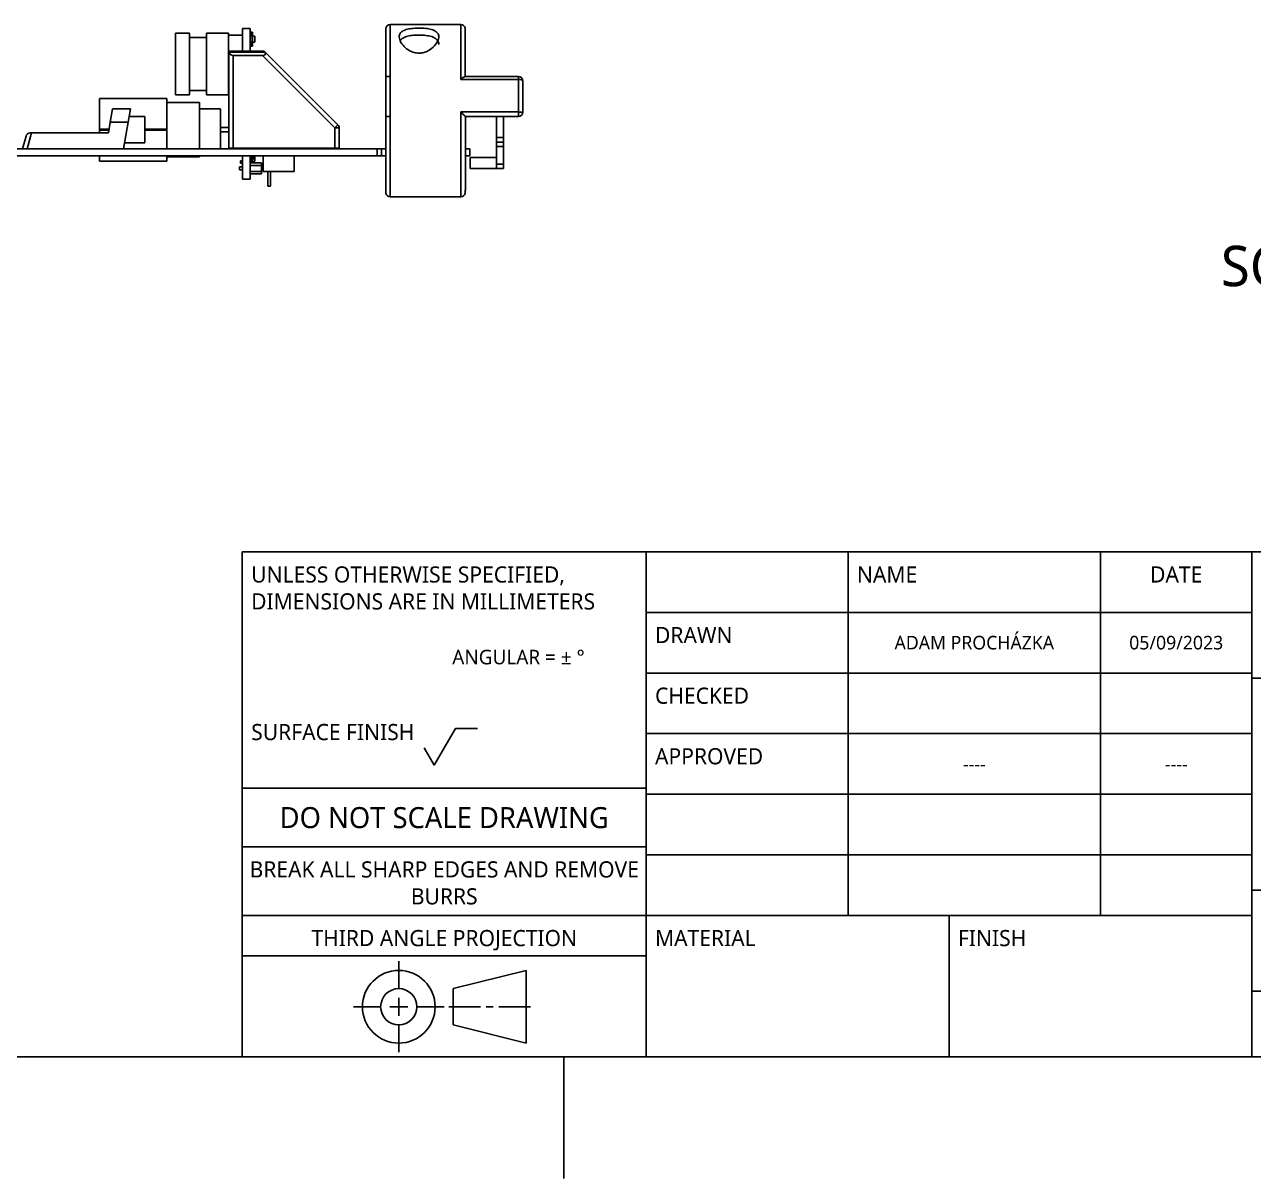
# Model space of a CAD drawing. Extents: x 0 to 11, y 0 to 8.5.
# Drawn here: x 3.917 to 7.568, y 0.019 to 3.446 of the extents above; entities that cross this region are included whole.
import ezdxf

# ---------------------------------------------------------------- set-up
doc = ezdxf.new("R2010")
doc.units = 0
doc.header["$LTSCALE"] = 0.5
doc.header["$MEASUREMENT"] = 0
for name, color, linetype in [('ANNOTATION_TEXT', 7, 'CONTINUOUS'), ('BORDER_FRAME', 7, 'CONTINUOUS'), ('BORDER_ZONES', 7, 'CONTINUOUS'), ('TANGENT_LINES', 7, 'CONTINUOUS'), ('TITLE_BLOCK', 7, 'CONTINUOUS'), ('VISIBLE', 7, 'CONTINUOUS')]:
    doc.layers.add(name, color=color, linetype=linetype)
doc.styles.add('ONSHAPE-STANDARD', font='NotoSans-Regular.ttf')
doc.styles.add('ONSHAPE-STANDARD-FIELDS', font='')
doc.styles.add('ONSHAPE-STANDARD-VIEW-LABE', font='NotoSans-Regular.ttf', dxfattribs={"height": 0.12})
doc.styles.get('ONSHAPE-STANDARD-FIELDS').set_extended_font_data('Noto Sans')

msp = doc.modelspace()

# ---------------------------------------------------------------- linework, layer by layer
at = {"layer": 'BORDER_FRAME'}
msp.add_line((10.639, 0.38), (0.399, 0.38), dxfattribs=at)
at = {"layer": 'BORDER_ZONES'}
msp.add_line((5.519, 0.38), (5.519, 0.019), dxfattribs=at)
at = {"layer": 'TANGENT_LINES'}
for p, q in [((5.0036, 3.446), (5.0036, 3.2915)), ((5.2136, 3.2832), (5.2136, 3.446)), ((4.632, 3.3636), (4.5245, 3.3636)), ((4.5371, 3.3543), (4.5371, 3.0788)), ((4.8389, 3.1389), (4.6235, 3.3543)), ((4.9905, 3.2915), (5.0036, 3.2915)), ((5.0036, 3.2915), (5.0036, 3.1734)), ((5.3842, 3.2915), (5.3842, 3.2832)), ((5.3842, 3.2832), (5.2136, 3.2832)), ((5.3842, 3.1864), (5.3842, 3.2832)), ((5.2136, 3.1864), (5.3842, 3.1864)), ((5.2136, 2.9342), (5.2136, 3.1864)), ((5.3842, 3.1864), (5.3842, 3.1734)), ((4.2249, 3.156), (4.1717, 3.156)), ((4.8482, 3.1482), (4.8389, 3.1389)), ((4.9905, 3.1734), (5.0036, 3.1734)), ((5.0036, 3.1734), (5.0036, 2.9342)), ((5.3842, 3.1734), (5.3842, 3.1734)), ((3.9377, 3.1245), (3.9246, 3.0772)), ((4.8389, 3.0788), (4.8389, 3.1389)), ((4.852, 3.1389), (4.8389, 3.1389)), ((5.3193, 3.1102), (5.3403, 3.1102)), ((4.5514, 3.0788), (4.5514, 3.0772)), ((4.5624, 3.0772), (4.5624, 3.0788)), ((4.9647, 3.0562), (4.9647, 3.0772)), ((5.2272, 3.0562), (5.2272, 3.0772)), ((5.3403, 3.0839), (5.3193, 3.0839)), ((4.5878, 3.0508), (4.5878, 3.0467)), ((4.5942, 3.0507), (4.5955, 3.0503)), ((4.5955, 3.0503), (4.6008, 3.0518)), ((4.5991, 3.0463), (4.5991, 3.05)), ((4.5992, 3.0463), (4.5991, 3.0463)), ((4.5991, 3.0462), (4.5991, 3.0463)), ((5.3193, 3.0314), (5.3403, 3.0314)), ((4.6211, 3.0277), (4.5878, 3.0277)), ((4.5878, 3.0101), (4.6211, 3.0101))]:
    msp.add_line(p, q, dxfattribs=at)
for centre, major_axis, ratio, start_param, end_param in [((5.3842, 3.2784), (0.0131, 0), 0.363784, 0, 1.570796), ((5.3842, 3.1865), (-0.0131, 0), 0.014595, 1.570796, 3.141593), ((5.0036, 2.9595), (-0.0131, 0), 0.949893, 0, 0.25268)]:
    msp.add_ellipse(centre, major_axis=major_axis, ratio=ratio, start_param=start_param, end_param=end_param, dxfattribs=at)
at = {"layer": 'TITLE_BLOCK'}
for p, q in [((4.564, 0.38), (4.564, 1.88)), ((4.564, 1.88), (5.764, 1.88)), ((5.764, 0.38), (5.764, 1.88)), ((5.764, 1.88), (7.564, 1.88)), ((6.364, 0.8), (6.364, 1.88)), ((7.114, 0.8), (7.114, 1.88)), ((7.564, 0.38), (7.564, 1.88)), ((7.564, 1.88), (10.639, 1.88)), ((5.764, 1.7), (7.564, 1.7)), ((5.764, 1.52), (7.564, 1.52)), ((7.564, 1.505), (10.639, 1.505)), ((5.134, 1.246), (5.197, 1.3552)), ((5.197, 1.3552), (5.263, 1.3552)), ((5.764, 1.34), (7.564, 1.34)), ((5.104, 1.298), (5.134, 1.246)), ((4.564, 1.178), (5.764, 1.178)), ((5.764, 1.16), (7.564, 1.16)), ((4.564, 1.004), (5.764, 1.004)), ((5.764, 0.98), (7.564, 0.98)), ((7.564, 0.875), (10.639, 0.875)), ((4.564, 0.8), (5.764, 0.8)), ((5.764, 0.8), (7.564, 0.8)), ((6.664, 0.38), (6.664, 0.8)), ((4.564, 0.68), (5.764, 0.68)), ((5.029, 0.5828), (5.029, 0.6638)), ((5.407, 0.6368), (5.191, 0.5828)), ((5.407, 0.4208), (5.407, 0.6368)), ((5.029, 0.5558), (5.029, 0.5018)), ((5.191, 0.5828), (5.191, 0.4748)), ((7.564, 0.575), (10.639, 0.575)), ((4.975, 0.5288), (4.894, 0.5288)), ((5.056, 0.5288), (5.002, 0.5288)), ((5.083, 0.5288), (5.164, 0.5288)), ((5.272, 0.5288), (5.1775, 0.5288)), ((5.3098, 0.5288), (5.2882, 0.5288)), ((5.326, 0.5288), (5.4205, 0.5288)), ((5.029, 0.4748), (5.029, 0.3938)), ((5.191, 0.4748), (5.407, 0.4208)), ((4.564, 0.38), (5.764, 0.38))]:
    msp.add_line(p, q, dxfattribs=at)
for radius in [0.108, 0.054]:
    msp.add_circle((5.029, 0.5288), radius, dxfattribs=at)
at = {"layer": 'VISIBLE'}
for p, q in [((4.5648, 3.3675), (4.5648, 3.4345)), ((4.5877, 3.4345), (4.5648, 3.4345)), ((4.5877, 3.3675), (4.5877, 3.4345)), ((4.9905, 3.2915), (4.9905, 3.4329)), ((5.2136, 3.446), (5.0036, 3.446)), ((5.2263, 3.4362), (5.2263, 3.2915)), ((4.4073, 3.4207), (4.3653, 3.4207)), ((4.3653, 3.237), (4.3653, 3.4207)), ((4.4073, 3.237), (4.4073, 3.4207)), ((4.4572, 3.4076), (4.4073, 3.4076)), ((4.5228, 3.4207), (4.4572, 3.4207)), ((4.4572, 3.237), (4.4572, 3.4207)), ((4.5228, 3.4142), (4.5228, 3.4207)), ((4.5228, 3.4142), (4.5648, 3.4142)), ((4.5228, 3.363), (4.5228, 3.4142)), ((4.5877, 3.423), (4.5877, 3.423)), ((4.5943, 3.423), (4.5877, 3.423)), ((4.5877, 3.423), (4.5877, 3.4228)), ((4.5877, 3.423), (4.5943, 3.423)), ((4.5877, 3.4228), (4.5877, 3.4228)), ((4.5943, 3.4228), (4.5877, 3.4228)), ((4.5877, 3.4228), (4.5877, 3.4195)), ((4.5877, 3.4228), (4.5943, 3.4228)), ((4.5877, 3.4195), (4.5943, 3.4195)), ((4.589, 3.4193), (4.5877, 3.4193)), ((4.5877, 3.4132), (4.5878, 3.4132)), ((4.5877, 3.4132), (4.5877, 3.413)), ((4.5877, 3.4132), (4.5877, 3.4132)), ((4.5878, 3.4132), (4.5877, 3.4132)), ((4.5877, 3.413), (4.5877, 3.4097)), ((4.5877, 3.413), (4.5877, 3.413)), ((4.5877, 3.413), (4.5878, 3.413)), ((4.5922, 3.413), (4.5877, 3.413)), ((4.5883, 3.4097), (4.5877, 3.4097)), ((4.5877, 3.3965), (4.5883, 3.3965)), ((4.5883, 3.3965), (4.5877, 3.3965)), ((4.5877, 3.3965), (4.5877, 3.3965)), ((4.5877, 3.3965), (4.5877, 3.3963)), ((4.5883, 3.3963), (4.5877, 3.3963)), ((4.5877, 3.3963), (4.5877, 3.3963)), ((4.5877, 3.3963), (4.5883, 3.3963)), ((4.5877, 3.3963), (4.5877, 3.3954)), ((4.5878, 3.4195), (4.5878, 3.4193)), ((4.5883, 3.4116), (4.5942, 3.4121)), ((4.5883, 3.4116), (4.5883, 3.3942)), ((4.589, 3.4164), (4.589, 3.4193)), ((4.5893, 3.4138), (4.5917, 3.4135)), ((4.5919, 3.4154), (4.5895, 3.4157)), ((4.5922, 3.4128), (4.5922, 3.4119)), ((4.5942, 3.4195), (4.5942, 3.4131)), ((4.5942, 3.4132), (4.5943, 3.4132)), ((4.5943, 3.4132), (4.5942, 3.4132)), ((4.5942, 3.413), (4.5943, 3.413)), ((4.5943, 3.413), (4.5942, 3.413)), ((4.5942, 3.4121), (4.5942, 3.4128)), ((4.6014, 3.4115), (4.5942, 3.4121)), ((4.5942, 3.4121), (4.5942, 3.3937)), ((4.5943, 3.423), (4.5943, 3.423)), ((4.5943, 3.4228), (4.5943, 3.423)), ((4.5943, 3.4195), (4.5943, 3.4228)), ((4.5943, 3.4228), (4.5943, 3.4228)), ((4.5943, 3.4132), (4.5943, 3.4132)), ((4.5943, 3.413), (4.5943, 3.4132)), ((4.5943, 3.4121), (4.5943, 3.413)), ((4.5943, 3.413), (4.5943, 3.413)), ((4.6014, 3.4115), (4.6014, 3.3944)), ((5.0298, 3.4098), (5.0326, 3.398)), ((5.0326, 3.398), (5.0351, 3.3932)), ((5.1409, 3.3905), (5.1449, 3.3974)), ((5.1466, 3.4017), (5.1479, 3.4097)), ((4.5228, 3.3551), (4.5228, 3.363)), ((4.524, 3.3675), (4.6289, 3.3675)), ((4.524, 3.3663), (4.524, 3.3675)), ((4.524, 3.0788), (4.524, 3.3663)), ((4.5877, 3.3954), (4.5877, 3.3922)), ((4.5877, 3.3954), (4.5877, 3.3954)), ((4.5877, 3.3954), (4.5883, 3.3954)), ((4.5883, 3.3954), (4.5877, 3.3954)), ((4.5877, 3.3922), (4.5902, 3.3922)), ((4.589, 3.3865), (4.5877, 3.3865)), ((4.5878, 3.3864), (4.5877, 3.3864)), ((4.5877, 3.3864), (4.5877, 3.3856)), ((4.5877, 3.3863), (4.5877, 3.3863)), ((4.5877, 3.3856), (4.5877, 3.3823)), ((4.5877, 3.3856), (4.5878, 3.3856)), ((4.5877, 3.3856), (4.5877, 3.3856)), ((4.5943, 3.3856), (4.5877, 3.3856)), ((4.5943, 3.3823), (4.5877, 3.3823)), ((4.5878, 3.3922), (4.5878, 3.3913)), ((4.5883, 3.3942), (4.5942, 3.3937)), ((4.589, 3.3894), (4.589, 3.3865)), ((4.5893, 3.392), (4.5917, 3.3923)), ((4.5919, 3.3904), (4.5895, 3.3901)), ((4.5922, 3.393), (4.5922, 3.3939)), ((4.5941, 3.3922), (4.5943, 3.3922)), ((4.6014, 3.3944), (4.5942, 3.3937)), ((4.5942, 3.3937), (4.5942, 3.393)), ((4.5942, 3.3922), (4.5942, 3.3824)), ((4.5942, 3.3866), (4.5943, 3.3866)), ((4.5943, 3.3866), (4.5942, 3.3866)), ((4.5942, 3.3865), (4.5943, 3.3865)), ((4.5943, 3.3865), (4.5942, 3.3865)), ((4.5942, 3.3856), (4.5943, 3.3856)), ((4.6014, 3.3943), (4.5943, 3.3937)), ((4.6014, 3.3942), (4.5943, 3.3936)), ((4.5943, 3.3922), (4.5943, 3.3937)), ((4.5943, 3.3866), (4.5943, 3.3866)), ((4.5943, 3.3865), (4.5943, 3.3866)), ((4.5943, 3.3865), (4.5943, 3.3865)), ((4.5943, 3.3856), (4.5943, 3.3865)), ((4.5943, 3.3823), (4.5943, 3.3856)), ((4.5943, 3.3856), (4.5943, 3.3856)), ((4.6014, 3.3944), (4.6014, 3.3943)), ((4.6014, 3.3943), (4.6014, 3.3942)), ((4.6289, 3.3675), (4.6301, 3.3663)), ((4.6301, 3.3663), (4.8482, 3.1482)), ((4.6301, 3.3663), (4.632, 3.3636)), ((5.1384, 3.387), (5.1409, 3.3905)), ((4.524, 3.3551), (4.5228, 3.3551)), ((4.5228, 3.3026), (4.5228, 3.3551)), ((4.6235, 3.3543), (4.5371, 3.3543)), ((4.524, 3.3026), (4.5228, 3.3026)), ((4.5228, 3.2948), (4.5228, 3.3026)), ((4.5228, 3.2436), (4.5228, 3.2948)), ((4.9905, 3.1734), (4.9905, 3.2915)), ((5.2266, 3.2915), (5.2257, 3.2915)), ((5.2266, 3.2915), (5.3842, 3.2915)), ((4.4073, 3.2501), (4.4572, 3.2501)), ((5.3972, 3.2797), (5.3972, 3.2797)), ((5.3973, 3.2784), (5.3973, 3.1865)), ((4.34, 3.2268), (4.1392, 3.2268)), ((4.1392, 3.1349), (4.1392, 3.2268)), ((4.34, 3.1349), (4.34, 3.2268)), ((4.4364, 3.2144), (4.34, 3.2144)), ((4.3653, 3.237), (4.4073, 3.237)), ((4.4364, 3.2144), (4.4364, 3.0772)), ((4.4572, 3.237), (4.5228, 3.237)), ((4.5228, 3.2436), (4.524, 3.2436)), ((4.5228, 3.237), (4.5228, 3.2436)), ((4.1717, 3.156), (4.1787, 3.1953)), ((4.1787, 3.1953), (4.2318, 3.1953)), ((4.2318, 3.1953), (4.2249, 3.156)), ((4.4994, 3.1953), (4.4364, 3.1953)), ((4.4994, 3.1953), (4.4994, 3.0772)), ((5.3973, 3.1865), (5.3973, 3.1865)), ((4.1662, 3.1245), (4.1717, 3.156)), ((4.2249, 3.156), (4.211, 3.0772)), ((4.2744, 3.173), (4.2279, 3.173)), ((4.2744, 3.0943), (4.2744, 3.173)), ((4.524, 3.1402), (4.4994, 3.1402)), ((4.9905, 3.0576), (4.9905, 3.1734)), ((5.3842, 3.1734), (5.2267, 3.1734)), ((5.3193, 3.1734), (5.2267, 3.1734)), ((5.2267, 3.1734), (5.2267, 3.0576)), ((5.3193, 3.1102), (5.3193, 3.1734)), ((5.3842, 3.1734), (5.3403, 3.1734)), ((5.3403, 3.1102), (5.3403, 3.1734)), ((3.9109, 3.0772), (3.9214, 3.1149)), ((3.934, 3.1245), (3.9377, 3.1245)), ((3.9377, 3.1245), (4.1662, 3.1245)), ((4.168, 3.1349), (4.1392, 3.1349)), ((4.1392, 3.1349), (4.1392, 3.1325)), ((4.1676, 3.1325), (4.1392, 3.1325)), ((4.1392, 3.1245), (4.1392, 3.1325)), ((4.34, 3.1349), (4.2744, 3.1349)), ((4.34, 3.1325), (4.2744, 3.1325)), ((4.34, 3.1349), (4.34, 3.1325)), ((4.34, 3.0772), (4.34, 3.1325)), ((4.4994, 3.1271), (4.524, 3.1271)), ((4.852, 3.1389), (4.852, 3.0788)), ((5.3193, 3.097), (5.3193, 3.1102)), ((5.3403, 3.1102), (5.3403, 3.097)), ((2.2351, 3.0772), (4.9647, 3.0772)), ((3.9246, 3.0772), (4.211, 3.0772)), ((4.2744, 3.0943), (4.214, 3.0943)), ((4.5371, 3.0788), (4.524, 3.0788)), ((4.5371, 3.0788), (4.8389, 3.0788)), ((4.5504, 3.0772), (4.5504, 3.0788)), ((4.5563, 3.0788), (4.5563, 3.0772)), ((4.5576, 3.0772), (4.5576, 3.0788)), ((4.5635, 3.0788), (4.5635, 3.0772)), ((4.5648, 3.0772), (4.5648, 3.0788)), ((4.5877, 3.0772), (4.5877, 3.0788)), ((4.5877, 3.0784), (4.5883, 3.0784)), ((4.5936, 3.0782), (4.5877, 3.0782)), ((4.5877, 3.0782), (4.5883, 3.0782)), ((4.5877, 3.0776), (4.5936, 3.0776)), ((4.5883, 3.0788), (4.5883, 3.0782)), ((4.5929, 3.0782), (4.5883, 3.0782)), ((4.5883, 3.0782), (4.5883, 3.0782)), ((4.5929, 3.0782), (4.5929, 3.0788)), ((4.5936, 3.0782), (4.5929, 3.0782)), ((4.5929, 3.0782), (4.5929, 3.0782)), ((4.5936, 3.0782), (4.5936, 3.0776)), ((4.5936, 3.0782), (4.5936, 3.0782)), ((4.5936, 3.0776), (4.5936, 3.0772)), ((4.5942, 3.0772), (4.5942, 3.0788)), ((4.6014, 3.0784), (4.5969, 3.0788)), ((4.6014, 3.0784), (4.5969, 3.0788)), ((4.6014, 3.0784), (4.6014, 3.0784)), ((4.6014, 3.0784), (4.6014, 3.0772)), ((4.6014, 3.0772), (4.6014, 3.0784)), ((4.852, 3.0788), (4.8389, 3.0788)), ((4.9647, 3.0772), (4.9779, 3.0772)), ((4.9779, 3.0772), (4.9779, 3.0562)), ((4.9779, 3.0772), (4.9905, 3.0772)), ((5.2272, 3.0772), (5.2267, 3.0772)), ((5.2272, 3.0772), (5.2403, 3.0772)), ((5.2403, 3.0772), (5.2403, 3.0562)), ((5.3193, 3.097), (5.3403, 3.097)), ((5.3193, 3.0839), (5.3193, 3.097)), ((5.3193, 3.0314), (5.3193, 3.0839)), ((5.3403, 3.097), (5.3403, 3.0839)), ((5.3403, 3.0314), (5.3403, 3.0839)), ((2.2351, 3.0562), (4.9647, 3.0562)), ((4.1392, 3.0405), (4.1392, 3.0562)), ((4.1392, 3.0405), (4.34, 3.0405)), ((4.34, 3.0405), (4.34, 3.0562)), ((4.34, 3.053), (4.4364, 3.053)), ((4.4364, 3.0562), (4.4364, 3.053)), ((4.5647, 3.0412), (4.5582, 3.0412)), ((4.5647, 3.0412), (4.5582, 3.0412)), ((4.5582, 3.0412), (4.5582, 3.0345)), ((4.5582, 3.0345), (4.5582, 3.0345)), ((4.5582, 3.0345), (4.5647, 3.0345)), ((4.5582, 3.0345), (4.5647, 3.0345)), ((4.5635, 3.0541), (4.5635, 3.0562)), ((4.5635, 3.0541), (4.5648, 3.0541)), ((4.5635, 3.0541), (4.5648, 3.0541)), ((4.5635, 3.0541), (4.5635, 3.0541)), ((4.5647, 3.0345), (4.5647, 3.0412)), ((4.5647, 3.0345), (4.5647, 3.0345)), ((4.5648, 2.9872), (4.5648, 3.0562)), ((4.5877, 2.9872), (4.5877, 3.0562)), ((4.5936, 3.0526), (4.5877, 3.0526)), ((4.5877, 3.052), (4.5936, 3.052)), ((4.5877, 3.0508), (4.5878, 3.0508)), ((4.5878, 3.0508), (4.5877, 3.0508)), ((4.5936, 3.0467), (4.5877, 3.0467)), ((4.5877, 3.0467), (4.5883, 3.0467)), ((4.5877, 3.0461), (4.5936, 3.0461)), ((4.5936, 3.0421), (4.5877, 3.0421)), ((4.5877, 3.0415), (4.5936, 3.0415)), ((4.5878, 3.052), (4.5878, 3.0508)), ((4.5878, 3.0508), (4.5878, 3.0508)), ((4.5878, 3.0356), (4.6211, 3.0356)), ((4.5878, 3.0277), (4.5878, 3.0356)), ((4.5883, 3.052), (4.5883, 3.0467)), ((4.5929, 3.0467), (4.5883, 3.0467)), ((4.5883, 3.0467), (4.5883, 3.0467)), ((4.5883, 3.0415), (4.5883, 3.0388)), ((4.5929, 3.0388), (4.5883, 3.0388)), ((4.5929, 3.052), (4.5929, 3.0467)), ((4.5929, 3.0467), (4.5929, 3.0467)), ((4.5936, 3.0467), (4.5929, 3.0467)), ((4.5929, 3.0415), (4.5929, 3.0388)), ((4.5929, 3.0388), (4.5942, 3.0388)), ((4.5936, 3.0562), (4.5936, 3.0526)), ((4.5936, 3.0526), (4.5936, 3.052)), ((4.5936, 3.0467), (4.5936, 3.0467)), ((4.5936, 3.0467), (4.5936, 3.0461)), ((4.5936, 3.0461), (4.5936, 3.0421)), ((4.5936, 3.0421), (4.5936, 3.0415)), ((4.5942, 3.056), (4.5941, 3.056)), ((4.5941, 3.0559), (4.5942, 3.0559)), ((4.5942, 3.0557), (4.5941, 3.0557)), ((4.5942, 3.0556), (4.5941, 3.0556)), ((4.5941, 3.0555), (4.5942, 3.0555)), ((4.5942, 3.0553), (4.5941, 3.0553)), ((4.5941, 3.0551), (4.5942, 3.0551)), ((4.5942, 3.055), (4.5941, 3.055)), ((4.5942, 3.055), (4.5941, 3.055)), ((4.5942, 3.0544), (4.5941, 3.0544)), ((4.5942, 3.0544), (4.5941, 3.0544)), ((4.5942, 3.0544), (4.5941, 3.0544)), ((4.5942, 3.0544), (4.5941, 3.0544)), ((4.5941, 3.0543), (4.5942, 3.0543)), ((4.5941, 3.0543), (4.5942, 3.0543)), ((4.5941, 3.0536), (4.5942, 3.0536)), ((4.5942, 3.0536), (4.5941, 3.0536)), ((4.5942, 3.0536), (4.5941, 3.0536)), ((4.5942, 3.0534), (4.5941, 3.0534)), ((4.5941, 3.0531), (4.5942, 3.0531)), ((4.5941, 3.053), (4.5942, 3.053)), ((4.5942, 3.0527), (4.5941, 3.0527)), ((4.5942, 3.0524), (4.5941, 3.0524)), ((4.5942, 3.0388), (4.5942, 3.0562)), ((4.5955, 3.0491), (4.5942, 3.0494)), ((4.595, 3.0484), (4.5942, 3.0483)), ((4.595, 3.0484), (4.5942, 3.0483)), ((4.5952, 3.0464), (4.5942, 3.0463)), ((4.6014, 3.0403), (4.5942, 3.0396)), ((4.595, 3.0484), (4.595, 3.0484)), ((4.5955, 3.0562), (4.5955, 3.0503)), ((4.6008, 3.0505), (4.5955, 3.0491)), ((4.5955, 3.0491), (4.5955, 3.0503)), ((4.5955, 3.049), (4.5955, 3.0491)), ((4.5975, 3.0496), (4.5975, 3.049)), ((4.5992, 3.0501), (4.5992, 3.0463)), ((4.6008, 3.0562), (4.6008, 3.0518)), ((4.6008, 3.0518), (4.6008, 3.0505)), ((4.6014, 3.0562), (4.6014, 3.0403)), ((4.6014, 3.0403), (4.6014, 3.0562)), ((4.6014, 3.0403), (4.6014, 3.0403)), ((4.6211, 3.0356), (4.6211, 3.0277)), ((4.6262, 3.0098), (4.6262, 3.0562)), ((4.718, 3.0098), (4.718, 3.0562)), ((4.9779, 3.0562), (4.9647, 3.0562)), ((4.9905, 3.0562), (4.9779, 3.0562)), ((4.9905, 3.0553), (4.9905, 3.0576)), ((4.9905, 3.0553), (4.9905, 3.0553)), ((4.9905, 2.9595), (4.9905, 3.0553)), ((5.2267, 3.0576), (5.2266, 3.0553)), ((5.2272, 3.0562), (5.2266, 3.0562)), ((5.2266, 3.0553), (5.2267, 3.0553)), ((5.2267, 3.0553), (5.2267, 2.9556)), ((5.2403, 3.0562), (5.2272, 3.0562)), ((5.2406, 3.0511), (5.3193, 3.0511)), ((5.2406, 3.0511), (5.2406, 3.0183)), ((5.3193, 3.0183), (5.3193, 3.0314)), ((5.3403, 3.0314), (5.3403, 3.0183)), ((4.5555, 3.0232), (4.5555, 3.0147)), ((4.5648, 3.0232), (4.5555, 3.0232)), ((4.5648, 3.0147), (4.5555, 3.0147)), ((4.5878, 3.0232), (4.5877, 3.0232)), ((4.5878, 3.0147), (4.5877, 3.0147)), ((4.5878, 3.0101), (4.5878, 3.0277)), ((4.5878, 3.0023), (4.5878, 3.0101)), ((4.6211, 3.0023), (4.5878, 3.0023)), ((4.6211, 3.0101), (4.6211, 3.0277)), ((4.6262, 3.0232), (4.6211, 3.0232)), ((4.6262, 3.0147), (4.6211, 3.0147)), ((4.6211, 3.0101), (4.6211, 3.0023)), ((4.6262, 3.0098), (4.718, 3.0098)), ((4.6394, 3.0098), (4.6394, 2.9664)), ((4.6479, 3.0098), (4.6479, 2.9664)), ((5.2406, 3.0183), (5.3193, 3.0183)), ((5.3403, 3.0183), (5.3193, 3.0183)), ((4.5877, 2.9872), (4.5648, 2.9872)), ((4.6479, 2.9664), (4.6394, 2.9664)), ((4.9909, 2.9564), (4.9909, 2.944)), ((5.0036, 2.9342), (5.2136, 2.9342)), ((5.2267, 2.9556), (5.2263, 2.9522)), ((5.2263, 2.9522), (5.2263, 2.944))]:
    msp.add_line(p, q, dxfattribs=at)
for centre, radius, start, end in [((5.0036, 3.4329), 0.0131, 90, 180), ((5.2136, 3.4329), 0.0131, 14.4775, 90), ((4.5896, 3.4164), 0.00262, 221.4106, 263), ((4.5896, 3.4163), 0.00262, 221.4106, 225.171), ((4.5896, 3.4162), 0.00262, 221.4106, 225.171), ((4.5896, 3.4164), 0.000656, 180, 263), ((4.5916, 3.4128), 0.000656, 0, 83), ((4.5916, 3.4128), 0.00262, 0, 83), ((5.1261, 3.3867), 0.0219, 359.5411, 30.9828), ((4.5896, 3.3894), 0.00262, 97, 138.5896), ((4.5896, 3.3894), 0.000656, 97, 180), ((4.5916, 3.393), 0.000656, 277, 0), ((4.5916, 3.393), 0.00262, 277, 0), ((5.3842, 3.2784), 0.0131, 0, 90), ((5.3842, 3.1865), 0.0131, 270, 0), ((5.3842, 3.1865), 0.0131, 342.2114, 0), ((4.8389, 3.1389), 0.0131, 0, 45), ((3.934, 3.1113), 0.0131, 90, 164.4759), ((5.0036, 2.9595), 0.0131, 180, 194.6686), ((5.0036, 2.9473), 0.0131, 194.4775, 270), ((5.2136, 2.9473), 0.0131, 270, 345.5225)]:
    msp.add_arc(centre, radius, start, end, dxfattribs=at)
at = {"layer": 'VISIBLE', "extrusion": (0, 0, -1)}
for centre, major_axis, ratio, start_param, end_param in [((4.5371, 3.3675), (0, -0.0131), 1, 0, 1.273545), ((4.6104, 3.3675), (0.0224, -0.0093), 0.414214, 5.795039, 7.068583), ((4.5903, 3.0451), (-0.00262, 0), 1, 0.650413, 0.722734), ((4.5903, 3.0451), (-0.00262, 0), 1, 0.650413, 0.722734), ((4.5949, 3.049), (0, 0.000656), 1, 1.570796, 3.013268), ((4.5949, 3.049), (0, 0.000656), 1, 1.570796, 3.013268)]:
    msp.add_ellipse(centre, major_axis=major_axis, ratio=ratio, start_param=start_param, end_param=end_param, dxfattribs=at)
at = {"layer": 'VISIBLE'}
for centre, major_axis, ratio, start_param, end_param in [((5.3842, 3.2784), (0, 0.0131), 0.999996, 4.712389, 4.812556), ((4.5949, 3.049), (0.00262, 0), 1, 4.840713, 6.283185), ((4.5991, 3.0463), (0, 0.000131), 1, 3.141593, 4.712389)]:
    msp.add_ellipse(centre, major_axis=major_axis, ratio=ratio, start_param=start_param, end_param=end_param, dxfattribs=at)
for points, knots in [([(5.1479, 3.4097), (5.1479, 3.4116), (5.1477, 3.4162), (5.1405, 3.4262), (5.1264, 3.4318), (5.1093, 3.4349), (5.0904, 3.4359), (5.0717, 3.4352), (5.0548, 3.4327), (5.0414, 3.428), (5.0318, 3.4208), (5.0305, 3.4134), (5.0298, 3.4098)], [0, 0, 0, 0, 0.066913, 0.157777, 0.262114, 0.374942, 0.492161, 0.609217, 0.720685, 0.821878, 0.911943, 1, 1, 1, 1]), ([(5.1448, 3.3979), (5.1445, 3.3986), (5.1432, 3.4008), (5.1304, 3.4103), (5.1143, 3.4133), (5.0957, 3.4153), (5.077, 3.415), (5.0593, 3.4127), (5.0453, 3.409), (5.035, 3.4012), (5.0336, 3.3989), (5.0331, 3.3981)], [0, 0, 0, 0, 0.053205, 0.174852, 0.305388, 0.44127, 0.578346, 0.710749, 0.83286, 0.942723, 1, 1, 1, 1]), ([(5.1449, 3.3974), (5.1454, 3.3986), (5.1462, 3.4004), (5.1465, 3.4013), (5.1466, 3.4017)], [0, 0, 0, 0, 0.62318, 1, 1, 1, 1]), ([(4.5245, 3.3636), (4.5243, 3.3645), (4.524, 3.3658), (4.524, 3.3662), (4.524, 3.3663)], [0, 0, 0, 0, 0.708246, 1, 1, 1, 1]), ([(5.0351, 3.3932), (5.0393, 3.3876), (5.0475, 3.3767), (5.0634, 3.3668), (5.0775, 3.3617), (5.0936, 3.3607), (5.107, 3.3639), (5.1215, 3.3699), (5.137, 3.3851), (5.1381, 3.3866), (5.1384, 3.387)], [0, 0, 0, 0, 0.149567, 0.290614, 0.418023, 0.548709, 0.668841, 0.804503, 0.954512, 1, 1, 1, 1]), ([(5.2257, 3.2915), (5.2249, 3.2913), (5.2231, 3.2909), (5.22, 3.2889), (5.2137, 3.2833), (5.2136, 3.2832), (5.2136, 3.2832)], [0, 0, 0, 0, 0.226703, 0.538562, 0.957522, 1, 1, 1, 1]), ([(5.2136, 3.1864), (5.2136, 3.1863), (5.2137, 3.1862), (5.2176, 3.1822), (5.2216, 3.1781), (5.2245, 3.1753), (5.226, 3.1739), (5.2265, 3.1736), (5.2267, 3.1734)], [0, 0, 0, 0, 0.031147, 0.273041, 0.546371, 0.758868, 0.905418, 1, 1, 1, 1])]:
    msp.add_open_spline(points, degree=3, knots=knots, dxfattribs=at)

# ---------------------------------------------------------------- texts
at = {"layer": 'ANNOTATION_TEXT', "color": 7, "insert": (7.8291, 2.7891), "char_height": 0.12, "attachment_point": 2, "style": 'ONSHAPE-STANDARD-VIEW-LABE'}
msp.add_mtext('SCALE 1:3', dxfattribs=at)
at = {"layer": 'TITLE_BLOCK'}
for s, insert, char_height, width, attachment_point, style in [('UNLESS OTHERWISE SPECIFIED, DIMENSIONS ARE IN MILLIMETERS', (4.5904, 1.8368), 0.048, 1.176, 1, 'ONSHAPE-STANDARD'), ('NAME', (6.3904, 1.8368), 0.048, 0.735, 1, 'ONSHAPE-STANDARD'), ('DATE', (7.339, 1.8368), 0.048, 0.441, 2, 'ONSHAPE-STANDARD'), ('DRAWN', (5.7904, 1.6568), 0.048, 0.588, 1, 'ONSHAPE-STANDARD'), ('ADAM PROCHÁZKA', (6.739, 1.61), 0.04032, 0.75, 5, 'ONSHAPE-STANDARD-FIELDS'), ('05/09/2023', (7.339, 1.61), 0.04032, 0.45, 5, 'ONSHAPE-STANDARD-FIELDS'), ('^JANGULAR = ± °^J', (5.1878, 1.6611), 0.0432, 0.588, 1, 'ONSHAPE-STANDARD'), ('CHECKED', (5.7904, 1.4768), 0.048, 0.588, 1, 'ONSHAPE-STANDARD'), ('SURFACE FINISH', (4.5904, 1.3688), 0.048, 0.588, 1, 'ONSHAPE-STANDARD'), ('APPROVED', (5.7904, 1.2968), 0.048, 0.588, 1, 'ONSHAPE-STANDARD'), ('----', (6.739, 1.25), 0.04032, 0.75, 5, 'ONSHAPE-STANDARD-FIELDS'), ('----', (7.339, 1.25), 0.04032, 0.45, 5, 'ONSHAPE-STANDARD-FIELDS'), ('DO NOT SCALE DRAWING', (5.164, 1.1218), 0.0624, 1.176, 2, 'ONSHAPE-STANDARD'), ('BREAK ALL SHARP EDGES AND REMOVE BURRS', (5.164, 0.9608), 0.048, 1.176, 2, 'ONSHAPE-STANDARD'), ('THIRD ANGLE PROJECTION', (5.164, 0.7568), 0.048, 1.176, 2, 'ONSHAPE-STANDARD'), ('MATERIAL', (5.7904, 0.7568), 0.048, 0.882, 1, 'ONSHAPE-STANDARD'), ('FINISH', (6.6904, 0.7568), 0.048, 0.882, 1, 'ONSHAPE-STANDARD')]:
    msp.add_mtext(s, dxfattribs=dict(at, insert=insert, char_height=char_height, width=width, attachment_point=attachment_point, style=style))

doc.saveas('drawing.dxf')
